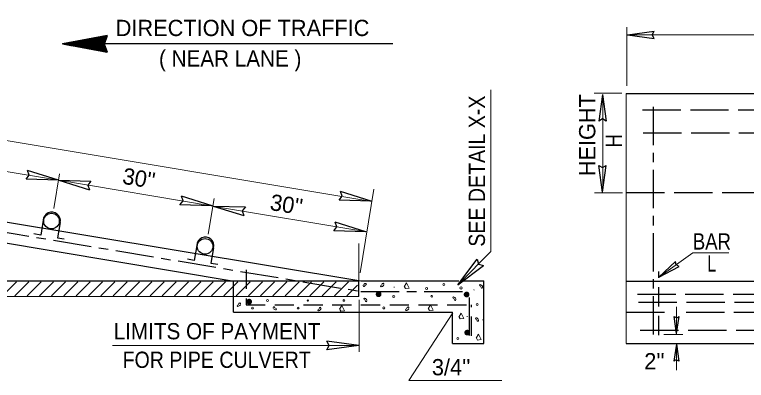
# Model space of a CAD drawing. Extents: x -48 to 160, y -10 to 186.
# Drawn here: x 57.53 to 79.31, y 2.4 to 13.3 of the extents above; entities that cross this region are included whole.
import ezdxf

# ---------------------------------------------------------------- set-up
doc = ezdxf.new("R2010")
doc.units = 0
doc.header["$LTSCALE"] = 0.19
for name, pattern in [('LONG_DASH_SHORT_DASH', [9.9, 6, -1.2, 1.5, -1.2]), ('LONG_DASHED', [7.5, 6, -1.5]), ('MEDIUM_DASHED', [4.5, 3, -1.5])]:
    doc.linetypes.add(name, pattern=pattern)
doc.layers.add('1', color=7, linetype='Continuous', lineweight=13)

msp = doc.modelspace()

# ---------------------------------------------------------------- hatches: boundary and pattern name
at = {"layer": '1'}
for points in [[(68.4345, 4.9684, 1), (68.2959, 4.9684, 1)], [(71.052, 4.9592, 1), (70.9134, 4.9592, 1)], [(64.582, 4.747, 1), (64.4434, 4.747, 1)], [(71.0705, 3.8247, 1), (70.9319, 3.8247, 1)]]:
    msp.add_hatch(color=256, dxfattribs=at).paths.add_polyline_path(points)

# ---------------------------------------------------------------- linework, layer by layer
for p, q in [((34.7863, 13.2957), (68.1627, 7.7326)), ((75.7518, 11.1712), (75.7518, 12.9259)), ((75.7518, 12.6917), (97.4036, 12.6917)), ((71.7075, 6.2378), (71.7075, 11.0542)), ((74.7784, 10.9514), (75.6057, 10.9514)), ((75.7337, 3.4997), (75.7337, 10.9501)), ((75.0397, 8.1934), (75.0397, 10.8731)), ((54.2482, 9.1268), (58.8353, 8.3622)), ((58.6959, 7.5248), (58.8674, 8.5537)), ((58.8472, 8.3602), (63.4431, 7.5942)), ((67.8106, 5.6037), (68.2259, 8.0939)), ((74.7899, 7.9881), (75.6171, 7.9881)), ((63.2878, 6.754), (63.4661, 7.8224)), ((63.481, 7.5853), (68.014, 6.8231)), ((67.78, 5.3652), (67.78, 6.4833)), ((70.7748, 5.2935), (71.7075, 6.2378)), ((57.1714, 4.9176), (57.5877, 5.334)), ((57.5373, 4.9176), (57.9537, 5.334)), ((57.9032, 4.9176), (58.3193, 5.334)), ((58.2689, 4.9176), (58.6851, 5.334)), ((58.6349, 4.9176), (59.0511, 5.334)), ((59.0004, 4.9176), (59.4168, 5.334)), ((59.3664, 4.9176), (59.7828, 5.334)), ((59.7323, 4.9176), (60.1487, 5.334)), ((60.0983, 4.9176), (60.5141, 5.334)), ((60.4637, 4.9176), (60.8801, 5.334)), ((60.8298, 4.9176), (61.246, 5.334)), ((61.1958, 4.9176), (61.6118, 5.334)), ((61.5614, 4.9176), (61.9778, 5.334)), ((61.9273, 4.9176), (62.3435, 5.334)), ((62.2933, 4.9176), (62.7095, 5.334)), ((62.6588, 4.9176), (63.0752, 5.334)), ((63.0248, 4.9176), (63.441, 5.334)), ((63.3906, 4.9176), (63.8068, 5.334)), ((63.7567, 4.9176), (64.1729, 5.334)), ((64.1224, 4.9176), (64.5387, 5.334)), ((64.4881, 4.9176), (64.9045, 5.334)), ((64.8538, 4.9176), (65.2702, 5.334)), ((65.2198, 4.9176), (65.6361, 5.334)), ((65.5857, 4.9176), (66.0019, 5.334)), ((65.9514, 4.9176), (66.3678, 5.334)), ((66.3174, 4.9176), (66.7334, 5.334)), ((66.6831, 4.9176), (67.0993, 5.334)), ((67.0491, 4.9176), (67.4652, 5.334)), ((67.4148, 4.9176), (67.7389, 5.2414)), ((71.205, 5.0915), (71.2023, 5.1052)), ((29.7669, 4.8966), (67.7767, 4.8966)), ((67.7855, 3.2506), (67.7855, 4.804)), ((77.2241, 3.7734), (77.2241, 4.5888)), ((76.8522, 3.7734), (77.414, 3.7734)), ((77.2241, 2.7061), (77.2241, 3.502)), ((60.4408, 3.4437), (67.7056, 3.4437))]:
    msp.add_line(p, q, dxfattribs=at)
at = {"layer": '1', "lineweight": 35}
for p, q in [((60.0665, 12.6303), (60.0665, 12.2177)), ((60.0764, 12.6322), (60.0764, 12.2158)), ((60.2707, 12.6332), (60.0803, 12.6332)), ((60.0862, 12.634), (60.0862, 12.214)), ((60.096, 12.6357), (60.096, 12.2121)), ((60.1055, 12.6376), (60.1055, 12.2103)), ((60.1152, 12.6393), (60.1152, 12.2086)), ((60.1249, 12.6411), (60.1249, 12.2066)), ((60.2739, 12.6425), (60.1334, 12.6425)), ((60.1346, 12.6429), (60.1346, 12.2045)), ((60.1443, 12.6445), (60.1443, 12.2029)), ((60.1541, 12.6463), (60.1541, 12.2012)), ((60.1637, 12.6479), (60.1637, 12.199)), ((60.1733, 12.6497), (60.1733, 12.1972)), ((60.183, 12.6517), (60.183, 12.1955)), ((60.2771, 12.6523), (60.1863, 12.6523)), ((60.1928, 12.6534), (60.1928, 12.1937)), ((60.2023, 12.6552), (60.2023, 12.4268)), ((60.2121, 12.6569), (60.2121, 12.4561)), ((60.2217, 12.6587), (60.2217, 12.4852)), ((60.2314, 12.6606), (60.2314, 12.5146)), ((60.2804, 12.6621), (60.2392, 12.6621)), ((60.2413, 12.6625), (60.2413, 12.5439)), ((60.2509, 12.664), (60.2509, 12.5732)), ((60.2607, 12.6659), (60.2607, 12.6028)), ((60.2703, 12.6677), (60.2703, 12.6321)), ((60.2801, 12.6695), (60.2801, 12.6615)), ((58.9607, 12.4277), (58.9607, 12.4274)), ((60.2032, 12.4293), (58.9681, 12.4293)), ((58.9704, 12.4295), (58.9704, 12.4257)), ((58.9802, 12.4314), (58.9802, 12.4238)), ((58.9901, 12.4332), (58.9901, 12.422)), ((58.9993, 12.4348), (58.9993, 12.4201)), ((60.2002, 12.4195), (59.0026, 12.4195)), ((59.0093, 12.4367), (59.0093, 12.4183)), ((59.019, 12.4387), (59.019, 12.4162)), ((60.2066, 12.4389), (59.0208, 12.4389)), ((59.0287, 12.4402), (59.0287, 12.4147)), ((59.0383, 12.4421), (59.0383, 12.4128)), ((59.0481, 12.444), (59.0481, 12.4107)), ((59.0578, 12.4455), (59.0578, 12.4093)), ((59.0675, 12.4477), (59.0675, 12.4074)), ((60.2098, 12.4488), (59.074, 12.4488)), ((59.0772, 12.4491), (59.0772, 12.4052)), ((59.0868, 12.4509), (59.0868, 12.4034)), ((59.0967, 12.4528), (59.0967, 12.4016)), ((59.1063, 12.4543), (59.1063, 12.3997)), ((59.1161, 12.4562), (59.1161, 12.3981)), ((59.1257, 12.458), (59.1257, 12.3961)), ((60.2129, 12.4583), (59.1269, 12.4583)), ((59.1353, 12.4598), (59.1353, 12.3942)), ((59.1451, 12.4618), (59.1451, 12.3924)), ((59.1547, 12.4633), (59.1547, 12.3907)), ((59.1644, 12.4651), (59.1644, 12.3887)), ((59.174, 12.4671), (59.174, 12.3869)), ((60.2162, 12.468), (59.1799, 12.468)), ((59.1837, 12.4688), (59.1837, 12.385)), ((59.1936, 12.4703), (59.1936, 12.3834)), ((59.2033, 12.4722), (59.2033, 12.3812)), ((59.2129, 12.4742), (59.2129, 12.3795)), ((59.2228, 12.4758), (59.2228, 12.3777)), ((59.2325, 12.4777), (59.2325, 12.3759)), ((60.2194, 12.4778), (59.2329, 12.4778)), ((59.2422, 12.4793), (59.2422, 12.3741)), ((59.2516, 12.4812), (59.2516, 12.3722)), ((59.2615, 12.4828), (59.2615, 12.3704)), ((59.2712, 12.4848), (59.2712, 12.3686)), ((59.2809, 12.4866), (59.2809, 12.3669)), ((60.2224, 12.4873), (59.2858, 12.4873)), ((59.2906, 12.4882), (59.2906, 12.3651)), ((59.3002, 12.4899), (59.3002, 12.3629)), ((59.3099, 12.4919), (59.3099, 12.361)), ((59.3197, 12.4936), (59.3197, 12.3596)), ((59.3293, 12.4953), (59.3293, 12.3573)), ((60.2258, 12.4972), (59.3387, 12.4972)), ((59.3392, 12.4972), (59.3392, 12.3555)), ((59.3489, 12.4991), (59.3489, 12.3537)), ((59.3586, 12.5008), (59.3586, 12.352)), ((59.3682, 12.5023), (59.3682, 12.3501)), ((59.378, 12.5042), (59.378, 12.3483)), ((59.3876, 12.506), (59.3876, 12.3464)), ((60.229, 12.5068), (59.3917, 12.5068)), ((59.3974, 12.5077), (59.3974, 12.3447)), ((59.4071, 12.5094), (59.4071, 12.3428)), ((59.4168, 12.5113), (59.4168, 12.341)), ((59.4264, 12.5131), (59.4264, 12.339)), ((59.436, 12.5147), (59.436, 12.3372)), ((60.2323, 12.5166), (59.4448, 12.5166)), ((59.4458, 12.5167), (59.4458, 12.3356)), ((59.4553, 12.5183), (59.4553, 12.3336)), ((59.4651, 12.5202), (59.4651, 12.3316)), ((59.4748, 12.5221), (59.4748, 12.33)), ((59.4845, 12.5237), (59.4845, 12.3281)), ((59.4944, 12.5257), (59.4944, 12.3261)), ((60.2353, 12.5262), (59.4976, 12.5262)), ((59.5042, 12.5275), (59.5042, 12.3242)), ((59.5137, 12.5292), (59.5137, 12.3225)), ((59.5236, 12.5308), (59.5236, 12.3207)), ((59.5331, 12.5327), (59.5331, 12.3188)), ((59.5429, 12.5343), (59.5429, 12.3169)), ((60.2384, 12.5359), (59.5507, 12.5359)), ((59.5525, 12.5359), (59.5525, 12.315)), ((59.5622, 12.5378), (59.5622, 12.3133)), ((59.572, 12.5397), (59.572, 12.3114)), ((59.5817, 12.5415), (59.5817, 12.3096)), ((59.5912, 12.5433), (59.5912, 12.3077)), ((59.601, 12.5451), (59.601, 12.306)), ((60.2417, 12.5455), (59.6036, 12.5455)), ((59.6107, 12.5468), (59.6107, 12.3041)), ((59.6204, 12.5485), (59.6204, 12.3023)), ((59.6301, 12.5505), (59.6301, 12.3004)), ((59.6399, 12.5523), (59.6399, 12.2986)), ((59.6495, 12.5539), (59.6495, 12.2968)), ((60.245, 12.5552), (59.6567, 12.5552)), ((59.6593, 12.5556), (59.6593, 12.295)), ((59.669, 12.5576), (59.669, 12.293)), ((59.6787, 12.5592), (59.6787, 12.291)), ((59.6882, 12.561), (59.6882, 12.2894)), ((59.6981, 12.5628), (59.6981, 12.2874)), ((59.7078, 12.5648), (59.7078, 12.2856)), ((60.2482, 12.565), (59.7096, 12.565)), ((59.7173, 12.5665), (59.7173, 12.2837)), ((59.7272, 12.568), (59.7272, 12.2822)), ((59.7368, 12.5699), (59.7368, 12.2802)), ((59.7467, 12.5717), (59.7467, 12.2783)), ((59.7561, 12.5733), (59.7561, 12.2764)), ((60.2515, 12.5747), (59.7625, 12.5747)), ((59.7658, 12.5752), (59.7658, 12.2746)), ((59.7756, 12.577), (59.7756, 12.2727)), ((59.7852, 12.5788), (59.7852, 12.2711)), ((59.7951, 12.5807), (59.7951, 12.2691)), ((59.8049, 12.5824), (59.8049, 12.2673)), ((59.8146, 12.5842), (59.8146, 12.2654)), ((60.2549, 12.5842), (59.8158, 12.5842)), ((59.8242, 12.5861), (59.8242, 12.2636)), ((59.8339, 12.5879), (59.8339, 12.2617)), ((59.8435, 12.5898), (59.8435, 12.26)), ((59.8532, 12.5911), (59.8532, 12.2581)), ((59.863, 12.5929), (59.863, 12.2564)), ((60.2579, 12.594), (59.8685, 12.594)), ((59.8727, 12.5947), (59.8727, 12.2544)), ((59.8822, 12.5964), (59.8822, 12.2526)), ((59.892, 12.5983), (59.892, 12.2508)), ((59.9017, 12.6002), (59.9017, 12.2487)), ((59.9115, 12.6019), (59.9115, 12.2472)), ((59.921, 12.6037), (59.921, 12.2451)), ((60.2609, 12.6038), (59.9217, 12.6038)), ((59.9307, 12.6056), (59.9307, 12.2434)), ((59.9407, 12.6073), (59.9407, 12.2414)), ((59.9503, 12.609), (59.9503, 12.2398)), ((59.96, 12.6108), (59.96, 12.2378)), ((59.9697, 12.6126), (59.9697, 12.236)), ((60.2641, 12.6137), (59.9742, 12.6137)), ((59.9794, 12.6144), (59.9794, 12.2341)), ((59.9893, 12.6159), (59.9893, 12.2325)), ((59.9987, 12.6181), (59.9987, 12.2304)), ((60.0085, 12.6199), (60.0085, 12.2287)), ((60.0181, 12.6212), (60.0181, 12.2268)), ((60.2673, 12.6233), (60.0274, 12.6233)), ((60.0277, 12.6233), (60.0277, 12.2249)), ((60.0375, 12.6252), (60.0375, 12.2233)), ((60.0471, 12.6267), (60.0471, 12.2212)), ((60.0568, 12.6285), (60.0568, 12.2194)), ((60.2023, 12.413), (60.2023, 12.1918)), ((60.2036, 12.41), (59.0538, 12.41)), ((60.2069, 12.4002), (59.1052, 12.4002)), ((60.2103, 12.3904), (59.1562, 12.3904)), ((60.2137, 12.3807), (59.2074, 12.3807)), ((60.217, 12.3712), (59.2586, 12.3712)), ((60.2205, 12.3614), (59.3097, 12.3614)), ((60.2237, 12.3518), (59.3608, 12.3518)), ((60.2272, 12.3418), (59.4117, 12.3418)), ((60.2304, 12.3323), (59.4627, 12.3323)), ((60.2337, 12.3225), (59.5141, 12.3225)), ((60.2372, 12.3128), (59.5652, 12.3128)), ((60.2405, 12.303), (59.6163, 12.303)), ((60.244, 12.2933), (59.6677, 12.2933)), ((60.2472, 12.2835), (59.7187, 12.2835)), ((60.2507, 12.274), (59.7697, 12.274)), ((60.254, 12.2642), (59.8208, 12.2642)), ((60.2573, 12.2545), (59.8721, 12.2545)), ((60.2607, 12.245), (59.9232, 12.245)), ((60.2641, 12.2352), (59.9742, 12.2352)), ((60.2673, 12.2256), (60.0253, 12.2256)), ((60.2707, 12.2158), (60.0764, 12.2158)), ((60.2739, 12.2062), (60.1276, 12.2062)), ((60.2774, 12.1965), (60.1787, 12.1965)), ((60.2121, 12.385), (60.2121, 12.19)), ((60.2217, 12.357), (60.2217, 12.1882)), ((60.2314, 12.329), (60.2314, 12.1864)), ((60.2413, 12.301), (60.2413, 12.1845)), ((60.2509, 12.2727), (60.2509, 12.1828)), ((60.2607, 12.2447), (60.2607, 12.1806)), ((60.2703, 12.2168), (60.2703, 12.1791)), ((60.2807, 12.1867), (60.2298, 12.1867)), ((60.2801, 12.1886), (60.2801, 12.1773)), ((60.284, 12.1769), (60.281, 12.1769))]:
    msp.add_line(p, q, dxfattribs=at)
at = {"layer": '1', "lineweight": 25}
for p, q in [((75.7729, 12.6932), (76.566, 12.8023)), ((75.7729, 12.6932), (76.566, 12.5842)), ((68.7858, 12.4268), (59.0221, 12.4268)), ((75.0277, 10.9196), (74.9187, 10.126)), ((75.0277, 10.9196), (75.1367, 10.126)), ((75.7337, 10.9501), (88.7556, 10.9501)), ((75.0283, 8.011), (74.9194, 8.8043)), ((75.0283, 8.011), (75.1375, 8.8043)), ((58.8362, 8.366), (57.919, 8.6512)), ((58.8362, 8.366), (57.876, 8.3933)), ((58.8436, 8.3614), (59.8037, 8.334)), ((58.8436, 8.3614), (59.7603, 8.076)), ((63.4108, 7.6019), (62.4941, 7.8874)), ((68.1471, 7.7401), (67.2297, 8.0254)), ((63.4108, 7.6019), (62.451, 7.6294)), ((68.1471, 7.7401), (67.1871, 7.7673)), ((55.0526, 7.4928), (67.8346, 5.3623)), ((63.4406, 7.5947), (64.4006, 7.5668)), ((63.4406, 7.5947), (64.3576, 7.3092)), ((58.8866, 7.1021), (58.8072, 6.6467)), ((67.9876, 6.8298), (67.0703, 7.1152)), ((55.0616, 6.8617), (64.0055, 5.3708)), ((67.9876, 6.8298), (67.0274, 6.8575)), ((58.8072, 6.6467), (59.0087, 6.6131)), ((63.4542, 6.3527), (63.3748, 5.8974)), ((63.3748, 5.8974), (63.5764, 5.8637)), ((70.7179, 5.2455), (71.2986, 6.0109)), ((76.7045, 5.474), (77.2035, 5.947)), ((70.7179, 5.2455), (71.4833, 5.8259)), ((76.7045, 5.474), (77.3127, 5.7949)), ((29.7669, 5.3623), (67.7752, 5.3623)), ((64.0466, 4.8966), (64.0466, 5.3623)), ((67.7717, 4.8966), (67.7717, 5.3623)), ((67.8346, 5.3623), (70.7481, 5.3623)), ((70.8944, 5.3623), (71.4966, 5.3623)), ((71.4966, 3.4997), (71.4966, 5.3623)), ((75.7348, 5.3583), (88.7567, 5.3583)), ((64.0466, 4.4308), (64.0466, 4.8861)), ((64.0466, 4.4308), (70.5652, 4.4308)), ((70.5652, 3.4997), (70.5652, 4.4308)), ((77.2334, 3.7946), (77.1632, 4.3055)), ((77.2334, 3.7946), (77.3036, 4.3055)), ((67.7731, 3.4438), (66.8216, 3.5747)), ((70.5652, 3.4997), (71.4966, 3.4997)), ((75.7337, 3.4997), (88.7556, 3.4997)), ((67.7731, 3.4438), (66.8216, 3.3134)), ((77.2238, 3.4837), (77.1537, 2.9728)), ((77.2238, 3.4837), (77.294, 2.9728))]:
    msp.add_line(p, q, dxfattribs=at)
at = {"layer": '1', "linetype": 'LONG_DASHED', "lineweight": 25}
for p, q in [((76.2154, 10.4607), (86.6793, 10.4607)), ((76.2366, 9.7753), (97.0203, 9.7753)), ((75.7348, 7.9979), (80.6257, 7.9979)), ((76.0656, 4.9718), (86.658, 4.9718)), ((76.1004, 4.7334), (86.658, 4.7334)), ((75.7337, 4.4308), (77.0466, 4.4308)), ((77.5132, 4.4308), (86.658, 4.4308)), ((76.1511, 3.8997), (86.658, 3.8997))]:
    msp.add_line(p, q, dxfattribs=at)
at = {"layer": '1', "linetype": 'LONG_DASH_SHORT_DASH', "lineweight": 25}
for p, q in [((76.5451, 3.7663), (76.5451, 10.5977)), ((54.974, 7.1958), (67.8367, 5.052)), ((67.8367, 5.052), (71.0057, 5.052)), ((71.067, 3.7343), (71.067, 5.052))]:
    msp.add_line(p, q, dxfattribs=at)
at = {"layer": '1', "linetype": 'MEDIUM_DASHED', "lineweight": 25}
for p, q in [((76.7021, 3.7499), (76.7021, 5.6481)), ((71.1241, 3.7317), (71.1241, 4.6566))]:
    msp.add_line(p, q, dxfattribs=at)
at = {"layer": '1', "lineweight": 35}
msp.add_lwpolyline([(60.2843, 12.1763), (58.9599, 12.4277), (60.2829, 12.6699), (60.2002, 12.4197)], close=True, dxfattribs=at)
at = {"layer": '1', "lineweight": 25}
for points in [[(76.566, 12.5842), (76.5048, 12.6946), (76.566, 12.8023)], [(75.1367, 10.126), (75.0263, 10.1875), (74.9187, 10.126)], [(74.9194, 8.8043), (75.0295, 8.7429), (75.1375, 8.8043)], [(57.876, 8.3933), (57.9702, 8.5115), (57.919, 8.6512)], [(59.8037, 8.334), (59.7092, 8.2156), (59.7603, 8.076)], [(62.451, 7.6294), (62.5452, 7.7477), (62.4941, 7.8874)], [(67.1871, 7.7673), (67.2812, 7.8859), (67.2297, 8.0254)], [(64.4006, 7.5668), (64.3062, 7.4488), (64.3576, 7.3092)], [(58.3827, 7.1724), (58.3124, 6.7262), (58.1047, 6.7628)], [(67.0274, 6.8575), (67.1218, 6.9757), (67.0703, 7.1152)], [(62.9503, 6.4231), (62.8801, 5.9768), (62.6724, 6.0135)], [(71.2986, 6.0109), (71.3395, 5.8655), (71.4833, 5.8259)], [(77.3127, 5.7949), (77.2147, 5.8411), (77.2035, 5.947)], [(77.1632, 4.3055), (77.2342, 4.266), (77.3036, 4.3055)], [(66.8216, 3.3134), (66.8953, 3.4455), (66.8216, 3.5747)], [(77.294, 2.9728), (77.2231, 3.0123), (77.1537, 2.9728)]]:
    msp.add_lwpolyline(points, dxfattribs=at)
at = {"layer": '1'}
for points in [[(78.7882, 6.196), (77.7119, 6.196), (76.7046, 5.4737)], [(67.9109, 5.2596), (67.9352, 5.2716), (67.9553, 5.2835), (67.9756, 5.2879), (67.9958, 5.2879), (68.0077, 5.2676), (67.9958, 5.2476), (67.9756, 5.2432), (67.9594, 5.2271), (67.9472, 5.2111), (67.931, 5.199), (67.9109, 5.199), (67.9029, 5.2192), (67.9068, 5.2393)], [(68.5173, 5.2363), (68.4963, 5.2192), (68.4793, 5.203), (68.4604, 5.1946), (68.4408, 5.1903), (68.4244, 5.2072), (68.4317, 5.2299), (68.4505, 5.2381), (68.463, 5.2573), (68.4713, 5.2757), (68.4843, 5.291), (68.5042, 5.2953), (68.5165, 5.2775), (68.517, 5.2572)], [(69.1234, 5.1909), (69.1965, 5.3106), (69.2694, 5.1491), (69.1653, 5.1341), (69.1327, 5.1888)], [(71.458, 5.2074), (71.4372, 5.2245), (71.4197, 5.2409), (71.4014, 5.2492), (71.3815, 5.2534), (71.3654, 5.2365), (71.3727, 5.2139), (71.3916, 5.2057), (71.4037, 5.1867), (71.4124, 5.1681), (71.4252, 5.1529), (71.445, 5.1486), (71.4572, 5.1662), (71.4579, 5.1869)], [(68.8291, 5.1858), (68.8287, 5.1662), (68.8279, 5.1657)], [(71.458, 5.1877), (71.4575, 5.2071), (71.4572, 5.2077)], [(68.0177, 4.8039), (67.9967, 4.8211), (67.9796, 4.8374), (67.9608, 4.8457), (67.9411, 4.8501), (67.9252, 4.833), (67.9322, 4.8104), (67.9513, 4.8022), (67.9634, 4.783), (67.9718, 4.7644), (67.985, 4.7491), (68.0047, 4.7449), (68.0167, 4.7626), (68.0173, 4.783)], [(70.667, 4.8397), (70.6459, 4.8567), (70.6288, 4.873), (70.6099, 4.8813), (70.5905, 4.8857), (70.5744, 4.8687), (70.5818, 4.8463), (70.6006, 4.8379), (70.6128, 4.8188), (70.6213, 4.8003), (70.634, 4.7851), (70.6539, 4.7808), (70.6662, 4.7984), (70.6667, 4.819)], [(64.251, 4.6508), (64.23, 4.6338), (64.2129, 4.6175), (64.1943, 4.609), (64.1748, 4.6047), (64.1585, 4.6217), (64.1658, 4.6442), (64.1845, 4.6525), (64.1969, 4.6716), (64.2052, 4.6903), (64.2184, 4.7054), (64.2378, 4.7097), (64.2503, 4.6918), (64.251, 4.6714)], [(65.2322, 4.5353), (65.2562, 4.5231), (65.2767, 4.5109), (65.2967, 4.507), (65.3168, 4.507), (65.3288, 4.527), (65.3168, 4.5472), (65.2967, 4.5514), (65.2806, 4.5673), (65.2682, 4.5837), (65.2523, 4.5957), (65.2322, 4.5957), (65.2241, 4.5756), (65.2279, 4.5553)], [(66.6497, 4.5216), (66.6287, 4.5045), (66.6118, 4.4882), (66.593, 4.4797), (66.5732, 4.4753), (66.557, 4.4925), (66.5645, 4.5148), (66.5832, 4.5232), (66.5957, 4.5426), (66.604, 4.5611), (66.6171, 4.5762), (66.6366, 4.5808), (66.6488, 4.5627), (66.6494, 4.5423)], [(67.2013, 4.5181), (67.274, 4.6372), (67.3474, 4.476), (67.2433, 4.4608), (67.2104, 4.5157)], [(69.2614, 4.5285), (69.2404, 4.5114), (69.2232, 4.4952), (69.2048, 4.4867), (69.1848, 4.4825), (69.1688, 4.4995), (69.1762, 4.5218), (69.195, 4.5304), (69.2074, 4.5493), (69.2157, 4.5679), (69.2287, 4.583), (69.2484, 4.5876), (69.2608, 4.5697), (69.2613, 4.549)], [(69.2526, 4.5943), (69.252, 4.5748), (69.2516, 4.5742)], [(69.8384, 4.5365), (69.9111, 4.6559), (69.9842, 4.4946), (69.8803, 4.4797), (69.8473, 4.5343)], [(65.9928, 4.5637), (65.9973, 4.5448), (65.9982, 4.5442)], [(66.6499, 4.5416), (66.6492, 4.5219), (66.6488, 4.5213)], [(70.5703, 4.4151), (69.26, 2.4021), (72.0284, 2.4021)], [(70.7497, 4.2886), (70.8224, 4.408), (70.8956, 4.2464), (70.7917, 4.2317), (70.7587, 4.2864)], [(70.9994, 4.2962), (70.9988, 4.3157), (70.9983, 4.3163)], [(71.3388, 4.219), (71.3182, 4.2361), (71.3007, 4.2521), (71.2822, 4.2604), (71.2628, 4.265), (71.2466, 4.2481), (71.2537, 4.2256), (71.2727, 4.2172), (71.2848, 4.1978), (71.2933, 4.1795), (71.3063, 4.1643), (71.3257, 4.1597), (71.3382, 4.1777), (71.3388, 4.1982)], [(71.467, 4.199), (71.4665, 4.2185), (71.4657, 4.2191)], [(71.2672, 3.6573), (71.3397, 3.7768), (71.4132, 3.6153), (71.309, 3.6003), (71.2761, 3.6552)]]:
    msp.add_lwpolyline(points, dxfattribs=at)
at = {"layer": '1', "linetype": 'MEDIUM_DASHED', "lineweight": 25}
msp.add_lwpolyline([(64.4197, 5.6947), (64.4197, 4.6481), (71.1241, 4.6566)], dxfattribs=at)
at = {"layer": '1', "lineweight": 25}
for centre in [(58.6299, 7.1462), (63.1996, 6.392)]:
    msp.add_circle(centre, 0.2328, dxfattribs=at)
at = {"layer": '1'}
for centre, radius in [((70.3048, 5.2594), 0.0309), ((69.7932, 5.1377), 0.0299), ((70.8166, 5.1535), 0.0309), ((65.0582, 4.7802), 0.0309), ((66.2581, 4.7798), 0.0194), ((67.3316, 4.7832), 0.0249), ((68.8141, 4.9006), 0.0309), ((69.9434, 4.91), 0.0249), ((64.6105, 4.5548), 0.0267), ((65.9678, 4.5548), 0.0267), ((68.5178, 4.5596), 0.0309), ((71.2981, 4.6633), 0.0299), ((70.7191, 3.6482), 0.0309)]:
    msp.add_circle(centre, radius, dxfattribs=at)
at = {"layer": '1', "linetype": 'LONG_DASHED'}
for centre in [(68.3652, 4.9684), (70.9827, 4.9592), (64.5127, 4.747), (71.0012, 3.8247)]:
    msp.add_circle(centre, 0.0693, dxfattribs=at)
at = {"layer": '1', "lineweight": 25}
for centre in [(58.6379, 7.1609), (63.2056, 6.4116)]:
    msp.add_arc(centre, 0.2555, 346.68749, 177.42125, dxfattribs=at)

# ---------------------------------------------------------------- texts
at = {"layer": '1'}
for s, p in [('DIRECTION OF TRAFFIC', (60.5398, 12.6569)), ("3/4'' ", (69.9498, 2.5537)), ("2''", (76.2688, 2.7314))]:
    msp.add_text(s, height=0.484, dxfattribs=at).set_placement(p)
for s, width, p in [('( NEAR LANE )', 0.95, (61.8292, 11.748)), ('BAR', 0.85, (77.7167, 6.2982)), ('L', 0.75, (78.1441, 5.6415)), ('LIMITS OF PAYMENT', 0.95, (60.4817, 3.6248)), ('FOR PIPE CULVERT', 0.9, (60.745, 2.7737))]:
    msp.add_text(s, height=0.484, dxfattribs=dict(at, width=width)).set_placement(p)
for s, rotation, p in [('HEIGHT ', 90, (74.8129, 8.4819)), ("30''", 350.58, (60.7169, 8.2621)), ("30''", 350.58, (65.1067, 7.4807))]:
    msp.add_text(s, height=0.484, rotation=rotation, dxfattribs=at).set_placement(p)
for s, width, p in [('SEE DETAIL X-X', 0.9, (71.5296, 6.3844)), ('H', 0.85, (75.6064, 9.3353))]:
    msp.add_text(s, height=0.484, rotation=90, dxfattribs=dict(at, width=width)).set_placement(p)

doc.saveas('drawing.dxf')
